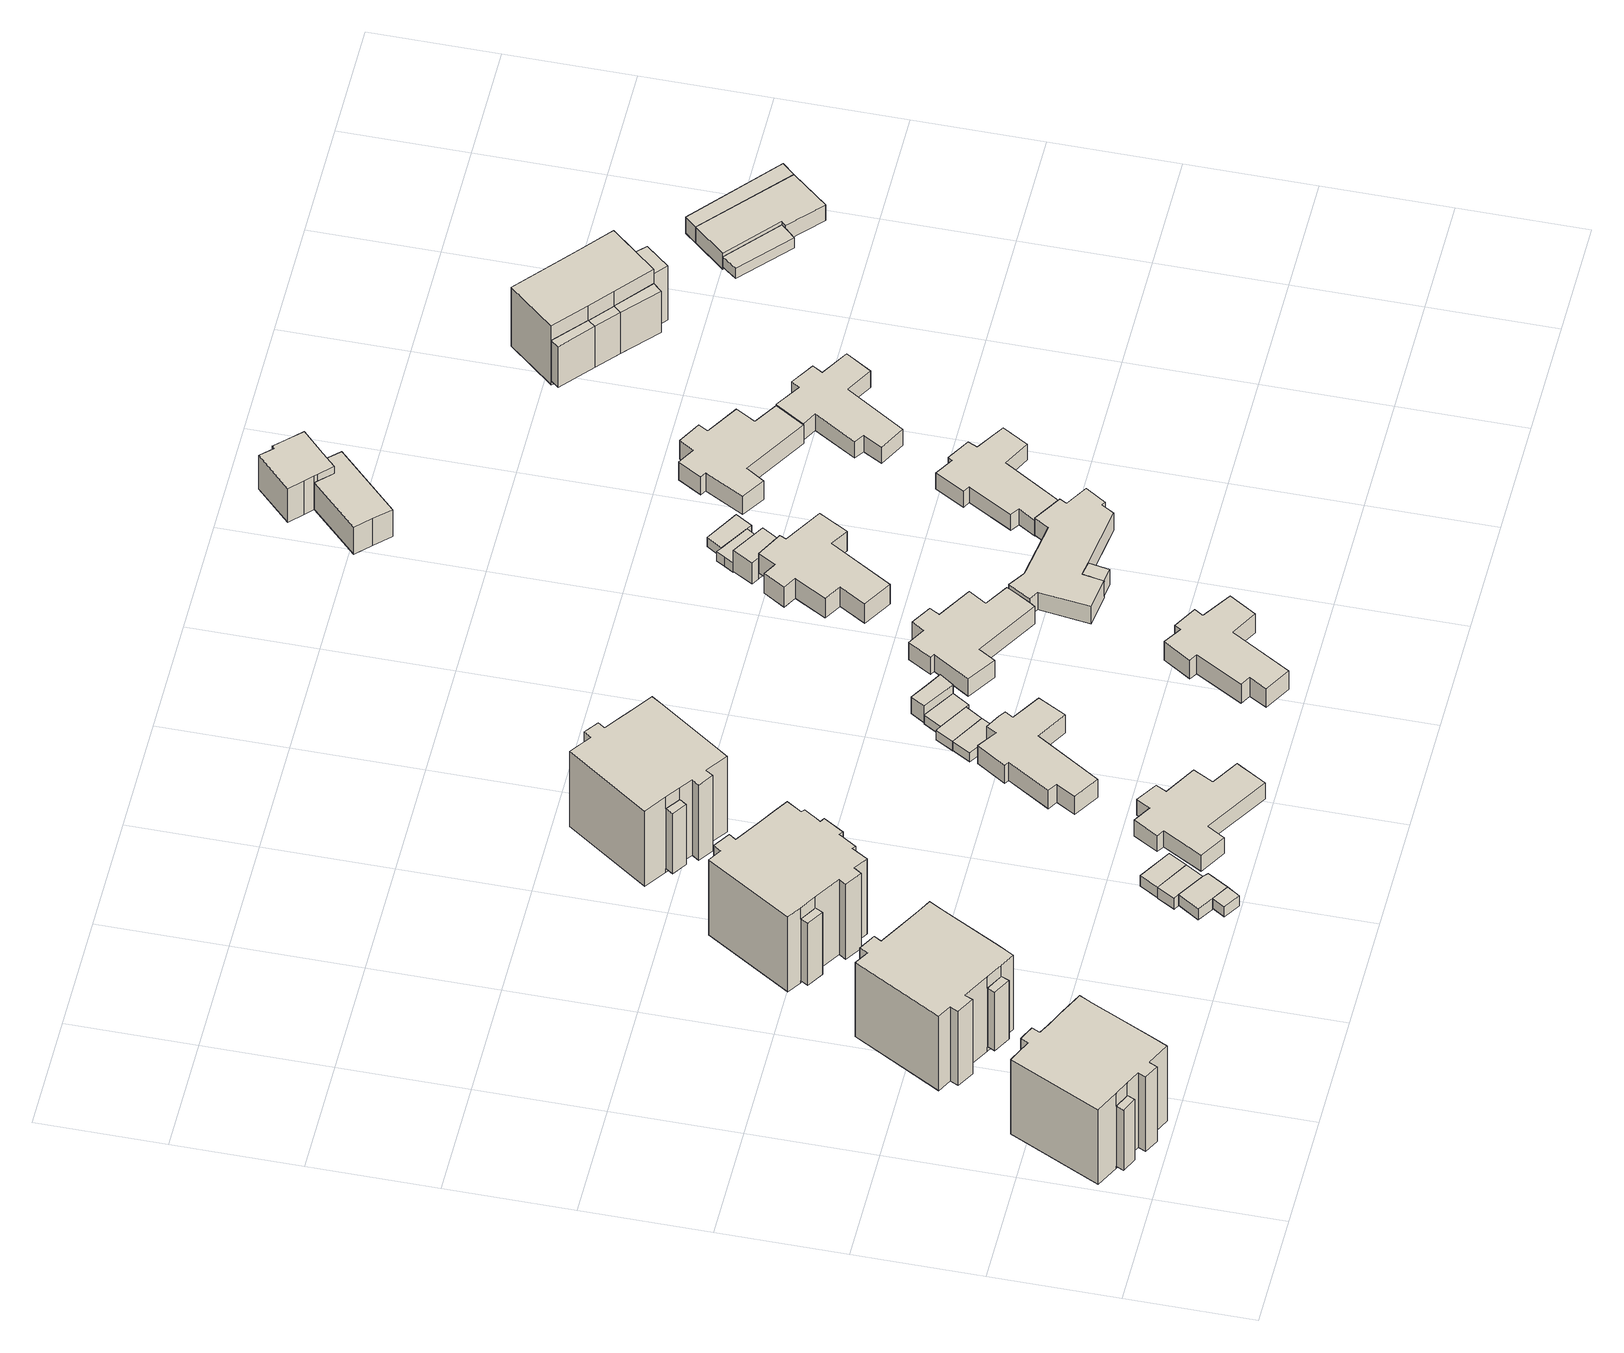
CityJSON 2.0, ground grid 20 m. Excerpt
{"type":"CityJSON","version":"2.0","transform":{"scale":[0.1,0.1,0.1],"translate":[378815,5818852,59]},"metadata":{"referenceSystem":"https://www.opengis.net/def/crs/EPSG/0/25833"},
"CityObjects":{
"building1":{"type":"Building","attributes":{"Gemeindeschluessel":"11000004","function":"31001_1010"},"address":[{"country":"Germany","locality":"Berlin","thoroughfareNumber":"3C","thoroughfareName":"Am Rupenhorn"}],"children":["building1-1","building1-2","building1-3","building1-4","building1-5"]},
"building1-1":{"type":"BuildingPart","attributes":{"BezugspunktDach":"2200","measuredHeight":18.55,"storeysAboveGround":4},"parents":["building1"],"geometry":[{"type":"MultiSurface","lod":"1","boundaries":[[[0,1,2,3,4,5,6,7,8,9,10,11,12,13,14,15,16,17]],[[18,19,20,21,22,23,24,25,26,27,28,29,30,31,32,33,34,35]],[[18,35,17,16]],[[19,18,16,15]],[[20,19,15,14]],[[21,20,14,13]],[[22,21,13,12]],[[23,22,12,11]],[[24,23,36,37,38,39,11,10]],[[25,24,10,9]],[[26,25,9,8]],[[27,26,40,41,42,43,44,8,7]],[[28,27,7,6]],[[29,28,6,5]],[[30,29,5,4]],[[31,30,4,3]],[[32,31,3,2]],[[33,32,2,1]],[[45,46,47,48,34,33,1,0]],[[35,34,0,17]],[[39,38,37,36]],[[44,43,42,41,40]],[[48,47,46,45]]]}]},
"building1-2":{"type":"BuildingPart","attributes":{"BezugspunktDach":"2200","measuredHeight":12.48,"storeysAboveGround":4},"parents":["building1"],"geometry":[{"type":"Solid","lod":"1","boundaries":[[[[38,49,50,39]],[[51,52,37,36]],[[51,36,39,50]],[[52,51,50,49]],[[37,52,49,38]],[[36,37,38,39]]]]}]},
"building1-3":{"type":"BuildingPart","attributes":{"BezugspunktDach":"2200","measuredHeight":11.5,"storeysAboveGround":4},"parents":["building1"],"geometry":[{"type":"MultiSurface","lod":"1","boundaries":[[[53,54,55,56,43,42]],[[40,57,58,59,60,41]],[[57,40,43,56]],[[58,57,56,55]],[[61,62,63,64,59,58,55,54]],[[60,59,54,53]],[[41,60,53,42]],[[40,41,42,43]],[[64,63,62,61]]]}]},
"building1-4":{"type":"BuildingPart","attributes":{"BezugspunktDach":"2200","measuredHeight":12.57,"storeysAboveGround":4},"parents":["building1"],"geometry":[{"type":"Solid","lod":"1","boundaries":[[[[65,46,45,66]],[[48,47,67,68]],[[48,68,66,45]],[[67,47,46,65]],[[68,67,65,66]],[[47,48,45,46]]]]}]},
"building1-5":{"type":"BuildingPart","attributes":{"BezugspunktDach":"2200","measuredHeight":3,"storeysAboveGround":4},"parents":["building1"],"geometry":[{"type":"Solid","lod":"1","boundaries":[[[[69,70,62,61]],[[63,71,72,64]],[[71,63,62,70]],[[72,71,70,69]],[[64,72,69,61]],[[63,64,61,62]]]]}]},
"building2":{"type":"Building","attributes":{"Gemeindeschluessel":"11000004","function":"31001_1010"},"address":[{"country":"Germany","locality":"Berlin","thoroughfareNumber":"3B","thoroughfareName":"Am Rupenhorn"}],"children":["building2-1","building2-2","building2-3","building2-4","building2-5"]},
"building2-1":{"type":"BuildingPart","attributes":{"BezugspunktDach":"2200","measuredHeight":18.48,"storeysAboveGround":4},"parents":["building2"],"geometry":[{"type":"MultiSurface","lod":"1","boundaries":[[[73,74,75,76,77,78,79,80,81,82,83,84,85,86,87,88,89,90]],[[91,92,93,94,95,96,97,98,99,100,101,102,103,104,105,106,107,108]],[[91,108,90,89]],[[92,91,89,88]],[[93,92,88,87]],[[94,93,87,86]],[[95,94,86,85]],[[96,95,85,84]],[[109,110,111,112,113,97,96,84,83]],[[98,97,83,82]],[[99,98,82,81]],[[114,115,116,81,80]],[[100,99,117,118]],[[101,100,80,79]],[[102,101,79,78]],[[119,120,78,77]],[[103,102,121,122]],[[104,103,77,76]],[[105,104,76,75]],[[106,105,75,74]],[[107,106,74,73]],[[108,107,73,90]],[[113,112,111,110,109]],[[118,117,116,115,114]],[[122,121,120,119]]]}]},
"building2-2":{"type":"BuildingPart","attributes":{"BezugspunktDach":"2200","measuredHeight":11.77,"storeysAboveGround":4},"parents":["building2"],"geometry":[{"type":"MultiSurface","lod":"1","boundaries":[[[123,124,125,126,115,114]],[[117,127,128,129,130,118]],[[127,117,115,126]],[[128,127,126,125]],[[129,128,131,132,133,134,135,125,124]],[[130,129,124,123]],[[118,130,123,114]],[[117,118,114,115]],[[135,134,133,132,131]]]}]},
"building2-3":{"type":"BuildingPart","attributes":{"BezugspunktDach":"2200","measuredHeight":12.35,"storeysAboveGround":4},"parents":["building2"],"geometry":[{"type":"Solid","lod":"1","boundaries":[[[[109,136,137,110]],[[138,139,112,111]],[[138,111,110,137]],[[139,138,137,136]],[[112,139,136,109]],[[111,112,109,110]]]]}]},
"building2-4":{"type":"BuildingPart","attributes":{"BezugspunktDach":"2200","measuredHeight":3,"storeysAboveGround":4},"parents":["building2"],"geometry":[{"type":"Solid","lod":"1","boundaries":[[[[140,141,134,133]],[[131,142,143,132]],[[142,131,134,141]],[[143,142,141,140]],[[132,143,140,133]],[[131,132,133,134]]]]}]},
"building2-5":{"type":"BuildingPart","attributes":{"BezugspunktDach":"2200","measuredHeight":12.21,"storeysAboveGround":4},"parents":["building2"],"geometry":[{"type":"MultiSurface","lod":"1","boundaries":[[[144,120,119,145]],[[122,121,146,147]],[[122,147,145,119]],[[146,121,120,144]],[[147,146,144,145]],[[148,121,122,149,119,120]]]}]},
"building3":{"type":"Building","attributes":{"Gemeindeschluessel":"11000004","BezugspunktDach":"2200","function":"31001_2523","measuredHeight":2.16,"storeysAboveGround":1},"address":[{"country":"Germany","locality":"Berlin","thoroughfareNumber":"18 (2)","thoroughfareName":"Am Rupenhorn"}],"geometry":[{"type":"Solid","lod":"1","boundaries":[[[[150,151,152,153]],[[154,155,156,157]],[[154,157,153,152]],[[155,154,152,151]],[[156,155,151,150]],[[157,156,150,153]]]]}]},
"building4":{"type":"Building","attributes":{"Gemeindeschluessel":"11000004","function":"31001_1010"},"address":[{"country":"Germany","locality":"Berlin","thoroughfareNumber":"3A","thoroughfareName":"Am Rupenhorn"}],"children":["building4-1","building4-2","building4-3"]},
"building4-1":{"type":"BuildingPart","attributes":{"BezugspunktDach":"2200","measuredHeight":18.67,"storeysAboveGround":4},"parents":["building4"],"geometry":[{"type":"MultiSurface","lod":"1","boundaries":[[[158,159,160,161,162,163,164,165,166,167,168,169,170,171,172,173,174,175,176,177,178,179,180,181]],[[182,183,184,185,186,187,188,189,190,191,192,193,194,195,196,197,198,199,200,201,202,203,204,205]],[[182,205,181,180]],[[183,182,180,179]],[[184,183,179,178]],[[185,184,178,177]],[[186,185,177,176]],[[187,186,176,175]],[[206,207,175,174]],[[188,187,207,208,209,210]],[[189,188,174,173]],[[190,189,173,172]],[[191,190,172,171]],[[192,191,171,170]],[[193,192,170,169]],[[194,193,169,168]],[[195,194,168,167]],[[196,195,167,166]],[[197,196,166,165]],[[198,197,165,164]],[[199,198,164,163]],[[200,199,163,162]],[[201,200,162,161]],[[202,201,161,160]],[[203,202,160,159]],[[211,212,159,158]],[[204,203,213,214]],[[205,204,158,181]],[[210,209,208,207,206]],[[214,213,212,211]]]}]},
"building4-2":{"type":"BuildingPart","attributes":{"BezugspunktDach":"2200","measuredHeight":12.98,"storeysAboveGround":4},"parents":["building4"],"geometry":[{"type":"Solid","lod":"1","boundaries":[[[[215,212,211,216]],[[214,213,217,218]],[[214,218,216,211]],[[217,213,212,215]],[[218,217,215,216]],[[213,214,211,212]]]]}]},
"building4-3":{"type":"BuildingPart","attributes":{"BezugspunktDach":"2200","measuredHeight":12.06,"storeysAboveGround":4},"parents":["building4"],"geometry":[{"type":"Solid","lod":"1","boundaries":[[[[206,219,220,207]],[[221,222,209,208]],[[221,208,207,220]],[[222,221,220,219]],[[209,222,219,206]],[[208,209,206,207]]]]}]},
"building5":{"type":"Building","attributes":{"Gemeindeschluessel":"11000004","BezugspunktDach":"2200","function":"31001_2460","measuredHeight":2.35,"storeysAboveGround":1},"address":[{"country":"Germany","locality":"Berlin","thoroughfareNumber":"18 (1)","thoroughfareName":"Am Rupenhorn"}],"geometry":[{"type":"Solid","lod":"1","boundaries":[[[[152,151,223,224,225,226]],[[227,228,229,230,231,232]],[[227,232,226,225]],[[228,227,225,224]],[[229,228,224,223]],[[230,229,223,151]],[[231,230,151,152]],[[232,231,152,226]]]]}]},
"building6":{"type":"Building","attributes":{"Gemeindeschluessel":"11000004","BezugspunktDach":"2200","function":"31001_2460","measuredHeight":2.34,"storeysAboveGround":1},"address":[{"country":"Germany","locality":"Berlin","thoroughfareNumber":"18A (1)","thoroughfareName":"Am Rupenhorn"}],"geometry":[{"type":"Solid","lod":"1","boundaries":[[[[225,224,233,234,235]],[[236,237,228,227,238]],[[236,238,235,234]],[[237,236,234,233]],[[228,237,233,224]],[[227,228,224,225]],[[238,227,225,235]]]]}]},
"building7":{"type":"Building","attributes":{"Gemeindeschluessel":"11000004","BezugspunktDach":"2200","function":"31001_2460","measuredHeight":2.23,"storeysAboveGround":1},"address":[{"country":"Germany","locality":"Berlin","thoroughfareNumber":"18B (1)","thoroughfareName":"Am Rupenhorn"}],"geometry":[{"type":"Solid","lod":"1","boundaries":[[[[233,239,240,234]],[[241,242,243,244]],[[241,244,234,240]],[[242,241,240,239]],[[243,242,239,233]],[[244,243,233,234]]]]}]},
"building8":{"type":"Building","attributes":{"Gemeindeschluessel":"11000004","BezugspunktDach":"2200","function":"31001_1010","measuredHeight":3.31,"storeysAboveGround":1},"address":[{"country":"Germany","locality":"Berlin","thoroughfareNumber":"18","thoroughfareName":"Am Rupenhorn"}],"geometry":[{"type":"Solid","lod":"1","boundaries":[[[[245,246,247,248,249,250,251,252,253,254,255,256,257,258,259,260]],[[261,262,263,264,265,266,267,268,269,270,271,272,273,274,275,276]],[[261,276,260,259]],[[262,261,259,258]],[[263,262,258,257]],[[264,263,257,256]],[[265,264,256,255]],[[266,265,255,254]],[[267,266,254,253]],[[268,267,253,252]],[[269,268,252,251]],[[270,269,251,250]],[[271,270,250,249]],[[272,271,249,248]],[[273,272,248,247]],[[274,273,247,246]],[[275,274,246,245]],[[276,275,245,260]]]]}]},
"building9":{"type":"Building","attributes":{"Gemeindeschluessel":"11000004","function":"31001_1010"},"address":[{"country":"Germany","locality":"Berlin","thoroughfareNumber":"3","thoroughfareName":"Am Rupenhorn"}],"children":["building9-1","building9-2","building9-3","building9-4","building9-5"]},
"building9-1":{"type":"BuildingPart","attributes":{"BezugspunktDach":"2200","measuredHeight":18.74,"storeysAboveGround":4},"parents":["building9"],"geometry":[{"type":"MultiSurface","lod":"1","boundaries":[[[277,278,279,280,281,282,283,284,285,286,287,288,289,290,291,292,293,294]],[[295,296,297,298,299,300,301,302,303,304,305,306,307,308,309,310,311,312]],[[295,312,294,293]],[[296,295,293,292]],[[297,296,292,291]],[[298,297,291,290]],[[299,298,290,289]],[[300,299,289,288]],[[313,314,315,316,301,300,288,287]],[[302,301,287,286]],[[317,318,303,302,286,285]],[[304,303,319,318,320,321,317,285,284]],[[305,304,284,283]],[[306,305,283,282]],[[307,306,282,281]],[[308,307,281,280]],[[309,308,280,279]],[[310,309,279,278]],[[322,323,278,277]],[[311,310,324,325]],[[312,311,277,294]],[[316,315,314,313]],[[319,326,317]],[[325,324,323,322]]]}]},
"building9-2":{"type":"BuildingPart","attributes":{"BezugspunktDach":"2200","measuredHeight":11.9,"storeysAboveGround":4},"parents":["building9"],"geometry":[{"type":"MultiSurface","lod":"1","boundaries":[[[327,328,329,330,317,321]],[[318,331,332,333,334,320]],[[331,318,317,330]],[[332,331,330,329]],[[333,332,335,336]],[[334,333,328,327]],[[320,334,327,321]],[[318,320,321,317]],[[336,335,329,328]]]}]},
"building9-3":{"type":"BuildingPart","attributes":{"BezugspunktDach":"2200","measuredHeight":11.45,"storeysAboveGround":4},"parents":["building9"],"geometry":[{"type":"Solid","lod":"1","boundaries":[[[[337,338,329,328]],[[335,339,340,336]],[[339,335,329,338]],[[340,339,338,337]],[[336,340,337,328]],[[336,328,329,335]]]]}]},
"building9-4":{"type":"BuildingPart","attributes":{"BezugspunktDach":"2200","measuredHeight":13.25,"storeysAboveGround":4},"parents":["building9"],"geometry":[{"type":"MultiSurface","lod":"1","boundaries":[[[313,341,342,314]],[[343,344,316,315]],[[343,315,314,342]],[[344,343,342,341]],[[316,344,341,313]],[[315,316,313,314,345]]]}]},
"building9-5":{"type":"BuildingPart","attributes":{"BezugspunktDach":"2200","measuredHeight":12.49,"storeysAboveGround":4},"parents":["building9"],"geometry":[{"type":"Solid","lod":"1","boundaries":[[[[346,323,322,347]],[[325,324,348,349]],[[325,349,347,322]],[[348,324,323,346]],[[349,348,346,347]],[[324,325,322,323]]]]}]},
"building10":{"type":"Building","attributes":{"Gemeindeschluessel":"11000004","BezugspunktDach":"2200","function":"31001_1010","measuredHeight":3.83,"storeysAboveGround":1},"address":[{"country":"Germany","locality":"Berlin","thoroughfareNumber":"18C","thoroughfareName":"Am Rupenhorn"}],"geometry":[{"type":"Solid","lod":"1","boundaries":[[[[350,351,352,353,354,355,356,357,358,359,360,361,362,363,364]],[[365,366,367,368,369,370,371,372,373,374,375,376,377,378,379]],[[365,379,364,363]],[[366,365,363,362]],[[367,366,362,361]],[[368,367,361,360]],[[369,368,360,359]],[[370,369,359,358]],[[371,370,358,357]],[[372,371,357,356]],[[373,372,356,355]],[[374,373,355,354]],[[375,374,354,353]],[[376,375,353,352]],[[377,376,352,351]],[[378,377,351,350]],[[379,378,350,364]]]]}]},
"building11":{"type":"Building","attributes":{"Gemeindeschluessel":"11000004","BezugspunktDach":"2200","function":"31001_2460","measuredHeight":1.96,"storeysAboveGround":1},"address":[{"country":"Germany","locality":"Berlin","thoroughfareNumber":"18C (1)","thoroughfareName":"Am Rupenhorn"}],"geometry":[{"type":"Solid","lod":"1","boundaries":[[[[380,381,382,383,384]],[[385,386,387,388,389]],[[385,389,384,383]],[[386,385,383,382]],[[387,386,382,381]],[[388,387,381,380]],[[389,388,380,384]]]]}]},
"building12":{"type":"Building","attributes":{"Gemeindeschluessel":"11000004","BezugspunktDach":"2200","function":"31001_2460","measuredHeight":2.05,"storeysAboveGround":1},"address":[{"country":"Germany","locality":"Berlin","thoroughfareNumber":"19A (1)","thoroughfareName":"Am Rupenhorn"}],"geometry":[{"type":"Solid","lod":"1","boundaries":[[[[382,390,391,392,383]],[[393,394,395,396,397]],[[393,397,383,392]],[[394,393,392,391]],[[395,394,391,390]],[[396,395,390,382]],[[397,396,382,383]]]]}]},
"building13":{"type":"Building","attributes":{"Gemeindeschluessel":"11000004","BezugspunktDach":"2200","function":"31001_2460","measuredHeight":1.9,"storeysAboveGround":1},"address":[{"country":"Germany","locality":"Berlin","thoroughfareNumber":"19B (1)","thoroughfareName":"Am Rupenhorn"}],"geometry":[{"type":"Solid","lod":"1","boundaries":[[[[390,398,399,400,391]],[[401,402,403,404,405]],[[401,405,391,400]],[[402,401,400,399]],[[403,402,399,398]],[[404,403,398,390]],[[405,404,390,391]]]]}]},
"building14":{"type":"Building","attributes":{"Gemeindeschluessel":"11000004","BezugspunktDach":"2200","function":"31001_2460","measuredHeight":5.16,"storeysAboveGround":1},"address":[{"country":"Germany","locality":"Berlin","thoroughfareNumber":"19 (1)","thoroughfareName":"Am Rupenhorn"}],"geometry":[{"type":"Solid","lod":"1","boundaries":[[[[406,407,408,409,410]],[[411,412,413,414,415]],[[411,415,410,409]],[[412,411,409,408]],[[413,412,408,407]],[[414,413,407,406]],[[415,414,406,410]]]]}]},
"building15":{"type":"Building","attributes":{"Gemeindeschluessel":"11000004","BezugspunktDach":"2200","function":"31001_1010","measuredHeight":3.93,"storeysAboveGround":1},"address":[{"country":"Germany","locality":"Berlin","thoroughfareNumber":"18B","thoroughfareName":"Am Rupenhorn"}],"geometry":[{"type":"Solid","lod":"1","boundaries":[[[[416,417,418,419,420,421,422,423,424,425,426,427,428,429]],[[430,431,432,433,434,435,436,437,438,439,440,441,442,443]],[[430,443,429,428]],[[431,430,428,427]],[[432,431,427,426]],[[433,432,426,425]],[[434,433,425,424]],[[435,434,424,423]],[[436,435,423,422]],[[437,436,422,421]],[[438,437,421,420]],[[439,438,420,419]],[[440,439,419,418]],[[441,440,418,417]],[[442,441,417,416]],[[443,442,416,429]]]]}]},
"building16":{"type":"Building","attributes":{"Gemeindeschluessel":"11000004","BezugspunktDach":"2200","function":"31001_1010","measuredHeight":3.56,"storeysAboveGround":1},"address":[{"country":"Germany","locality":"Berlin","thoroughfareNumber":"19","thoroughfareName":"Am Rupenhorn"}],"geometry":[{"type":"Solid","lod":"1","boundaries":[[[[444,445,446,447,448,449,450,451,452,453,454,455,456,457,458,459]],[[460,461,462,463,464,465,466,467,468,469,470,471,472,473,474,475]],[[460,475,459,458]],[[461,460,458,457]],[[462,461,457,456]],[[463,462,456,455]],[[464,463,455,454]],[[465,464,454,453]],[[466,465,453,452]],[[467,466,452,451]],[[468,467,451,450]],[[469,468,450,449]],[[470,469,449,448]],[[471,470,448,447]],[[472,471,447,446]],[[473,472,446,445]],[[474,473,445,444]],[[475,474,444,459]]]]}]},
"building17":{"type":"Building","attributes":{"Gemeindeschluessel":"11000004","BezugspunktDach":"2200","function":"51009_1610","measuredHeight":3.16,"storeysAboveGround":0},"address":[{"country":"Germany","locality":"Berlin"}],"geometry":[{"type":"Solid","lod":"1","boundaries":[[[[476,477,478,479]],[[480,481,482,483]],[[480,483,479,478]],[[481,480,478,477]],[[482,481,477,476]],[[483,482,476,479]]]]}]},
"building18":{"type":"Building","attributes":{"Gemeindeschluessel":"11000004","BezugspunktDach":"2200","function":"31001_1010","measuredHeight":3.6,"storeysAboveGround":1},"address":[{"country":"Germany","locality":"Berlin","thoroughfareNumber":"19A","thoroughfareName":"Am Rupenhorn"}],"geometry":[{"type":"Solid","lod":"1","boundaries":[[[[484,485,479,478,477,486,487,488,489,490,491,492,493,494,495,496]],[[497,498,499,500,501,502,503,504,505,506,507,508,509,510,511,512]],[[497,512,496,495]],[[498,497,495,494]],[[499,498,494,493]],[[500,499,493,492]],[[501,500,492,491]],[[502,501,491,490]],[[503,502,490,489]],[[504,503,489,488]],[[505,504,488,487]],[[506,505,487,486]],[[507,506,486,477]],[[508,507,477,478]],[[509,508,478,479]],[[510,509,479,485]],[[511,510,485,484]],[[512,511,484,496]]]]}]},
"building19":{"type":"Building","attributes":{"Gemeindeschluessel":"11000004","BezugspunktDach":"2200","function":"31001_1010","measuredHeight":4.04,"storeysAboveGround":1},"address":[{"country":"Germany","locality":"Berlin","thoroughfareNumber":"19C","thoroughfareName":"Am Rupenhorn"}],"geometry":[{"type":"Solid","lod":"1","boundaries":[[[[513,514,515,516,517,518,519,520,521,522,523,524,525,526]],[[527,528,529,530,531,532,533,534,535,536,537,538,539,540]],[[527,540,526,525]],[[528,527,525,524]],[[529,528,524,523]],[[530,529,523,522]],[[531,530,522,521]],[[532,531,521,520]],[[533,532,520,519]],[[534,533,519,518]],[[535,534,518,517]],[[536,535,517,516]],[[537,536,516,515]],[[538,537,515,514]],[[539,538,514,513]],[[540,539,513,526]]]]}]},
"building20":{"type":"Building","attributes":{"Gemeindeschluessel":"11000004","BezugspunktDach":"2200","function":"31001_2460","measuredHeight":4.46,"storeysAboveGround":1},"address":[{"country":"Germany","locality":"Berlin","thoroughfareNumber":"19C (1)","thoroughfareName":"Am Rupenhorn"}],"geometry":[{"type":"Solid","lod":"1","boundaries":[[[[541,542,543,544,545]],[[546,547,548,549,550]],[[546,550,545,544]],[[547,546,544,543]],[[548,547,543,542]],[[549,548,542,541]],[[550,549,541,545]]]]}]},
"building21":{"type":"Building","attributes":{"Gemeindeschluessel":"11000004","BezugspunktDach":"2200","function":"31001_2460","measuredHeight":2.35,"storeysAboveGround":1},"address":[{"country":"Germany","locality":"Berlin","thoroughfareNumber":"20A (1)","thoroughfareName":"Am Rupenhorn"}],"geometry":[{"type":"Solid","lod":"1","boundaries":[[[[551,552,553,554,555,556,557]],[[558,559,560,561,562,563,564]],[[558,564,557,556]],[[559,558,556,555]],[[560,559,555,554]],[[561,560,554,553]],[[562,561,553,552]],[[563,562,552,551]],[[564,563,551,557]]]]}]},
"building22":{"type":"Building","attributes":{"Gemeindeschluessel":"11000004","BezugspunktDach":"2200","function":"31001_2460","measuredHeight":3.08,"storeysAboveGround":1},"address":[{"country":"Germany","locality":"Berlin","thoroughfareNumber":"20 (1)","thoroughfareName":"Am Rupenhorn"}],"geometry":[{"type":"Solid","lod":"1","boundaries":[[[[565,566,567,568,569]],[[570,571,572,573,574]],[[570,574,569,568]],[[571,570,568,567]],[[572,571,567,566]],[[573,572,566,565]],[[574,573,565,569]]]]}]},
"building23":{"type":"Building","attributes":{"Gemeindeschluessel":"11000004","BezugspunktDach":"2200","function":"31001_1010","measuredHeight":3.34,"storeysAboveGround":1},"address":[{"country":"Germany","locality":"Berlin","thoroughfareNumber":"19B","thoroughfareName":"Am Rupenhorn"}],"geometry":[{"type":"Solid","lod":"1","boundaries":[[[[575,576,577,578,579,580,581,582,583,584,585,586,587,588]],[[589,590,591,592,593,594,595,596,597,598,599,600,601,602]],[[589,602,588,587]],[[590,589,587,586]],[[591,590,586,585]],[[592,591,585,584]],[[593,592,584,583]],[[594,593,583,582]],[[595,594,582,581]],[[596,595,581,580]],[[597,596,580,579]],[[598,597,579,578]],[[599,598,578,577]],[[600,599,577,576]],[[601,600,576,575]],[[602,601,575,588]]]]}]},
"building24":{"type":"Building","attributes":{"Gemeindeschluessel":"11000004","function":"31001_1010"},"address":[{"country":"Germany","locality":"Berlin","thoroughfareNumber":"1B","thoroughfareName":"Am Rupenhorn"}],"children":["building24-1","building24-2"]},
"building24-1":{"type":"BuildingPart","attributes":{"BezugspunktDach":"2200","measuredHeight":6.39,"storeysAboveGround":2},"parents":["building24"],"geometry":[{"type":"MultiSurface","lod":"1","boundaries":[[[603,604,605,606,607,608,609,610]],[[611,612,613,614,615,616,617,618]],[[611,618,610,609]],[[613,612,608,607]],[[615,614,606,605]],[[616,615,605,604]],[[617,616,604,603]],[[618,617,603,610]],[[612,619,620,608]],[[611,609,620,619]],[[614,613,607,606]]]}]},
"building24-2":{"type":"BuildingPart","attributes":{"BezugspunktDach":"2200","measuredHeight":7.41,"storeysAboveGround":2},"parents":["building24"],"geometry":[{"type":"MultiSurface","lod":"1","boundaries":[[[621,622,623,624,625,626,627,628,629,630,631,632]],[[633,634,635,636,637,638,614,613,619,611,639,640]],[[633,640,632,631]],[[634,633,631,630]],[[635,634,630,629]],[[636,635,629,628]],[[637,636,628,627]],[[638,637,627,626]],[[614,638,626,625]],[[613,607,606,625,624]],[[620,608,607,624,623]],[[609,620,619,623,622]],[[639,611,622,621]],[[640,639,621,632]],[[606,607,613,614]],[[619,612,608,620]],[[612,613,607,608]],[[611,619,620,609]]]}]},
"building25":{"type":"Building","attributes":{"Gemeindeschluessel":"11000004","BezugspunktDach":"2200","function":"31001_1010","measuredHeight":3.81,"storeysAboveGround":1},"address":[{"country":"Germany","locality":"Berlin","thoroughfareNumber":"20","thoroughfareName":"Am Rupenhorn"}],"geometry":[{"type":"Solid","lod":"1","boundaries":[[[[641,642,643,644,645,646,647,648,649,650,651,652,653,654]],[[655,656,657,658,659,660,661,662,663,664,665,666,667,668]],[[655,668,654,653]],[[656,655,653,652]],[[657,656,652,651]],[[658,657,651,650]],[[659,658,650,649]],[[660,659,649,648]],[[661,660,648,647]],[[662,661,647,646]],[[663,662,646,645]],[[664,663,645,644]],[[665,664,644,643]],[[666,665,643,642]],[[667,666,642,641]],[[668,667,641,654]]]]}]},
"building26":{"type":"Building","attributes":{"Gemeindeschluessel":"11000004","BezugspunktDach":"2200","function":"31001_1010","measuredHeight":3.42,"storeysAboveGround":1},"address":[{"country":"Germany","locality":"Berlin","thoroughfareNumber":"20A","thoroughfareName":"Am Rupenhorn"}],"geometry":[{"type":"Solid","lod":"1","boundaries":[[[[669,670,671,672,673,674,675,676,677,678,679,680,681,682]],[[683,684,685,686,687,688,689,690,691,692,693,694,695,696]],[[683,696,682,681]],[[684,683,681,680]],[[685,684,680,679]],[[686,685,679,678]],[[687,686,678,677]],[[688,687,677,676]],[[689,688,676,675]],[[690,689,675,674]],[[691,690,674,673]],[[692,691,673,672]],[[693,692,672,671]],[[694,693,671,670]],[[695,694,670,669]],[[696,695,669,682]]]]}]},
"building27":{"type":"Building","attributes":{"Gemeindeschluessel":"11000004","BezugspunktDach":"2200","function":"51009_1610","measuredHeight":8.49,"storeysAboveGround":0},"address":[{"country":"Germany","locality":"Berlin"}],"geometry":[{"type":"Solid","lod":"1","boundaries":[[[[697,698,699,700]],[[701,702,703,704]],[[701,704,700,699]],[[702,701,699,698]],[[703,702,698,697]],[[704,703,697,700]]]]}]},
"building28":{"type":"Building","attributes":{"Gemeindeschluessel":"11000004","BezugspunktDach":"2200","function":"51009_1610","measuredHeight":8.44,"storeysAboveGround":0},"address":[{"country":"Germany","locality":"Berlin"}],"geometry":[{"type":"Solid","lod":"1","boundaries":[[[[705,706,707,708]],[[709,710,711,712]],[[709,712,708,707]],[[710,709,707,706]],[[711,710,706,705]],[[712,711,705,708]]]]}]},
"building29":{"type":"Building","attributes":{"Gemeindeschluessel":"11000004","function":"31001_1010"},"address":[{"country":"Germany","locality":"Berlin","thoroughfareNumber":"21","thoroughfareName":"Am Rupenhorn"}],"children":["building29-1","building29-2","building29-3","building29-4"]},
"building29-1":{"type":"BuildingPart","attributes":{"BezugspunktDach":"2200","measuredHeight":13.4,"storeysAboveGround":3},"parents":["building29"],"geometry":[{"type":"MultiSurface","lod":"1","boundaries":[[[713,714,715,716,717,718,719,720]],[[721,722,723,724,725,726,727,728]],[[721,728,720,719]],[[722,721,719,718]],[[729,730,731,732,733,723,722,718,717]],[[724,723,717,716]],[[734,735,736,724,716,715]],[[726,725,715,714]],[[698,707,709,702,737,727,726,714,713]],[[728,727,713,720]],[[733,732,731,730,729]],[[725,738,736,735,734]],[[737,702,709,707,698]]]}]},
"building29-2":{"type":"BuildingPart","attributes":{"BezugspunktDach":"2200","measuredHeight":11.23,"storeysAboveGround":3},"parents":["building29"],"geometry":[{"type":"Solid","lod":"1","boundaries":[[[[739,740,735,734]],[[736,741,742,725]],[[741,736,735,740]],[[742,741,740,739]],[[725,742,739,734]],[[736,725,734,735]]]]}]},
"building29-3":{"type":"BuildingPart","attributes":{"BezugspunktDach":"2200","measuredHeight":8.43,"storeysAboveGround":3},"parents":["building29"],"geometry":[{"type":"Solid","lod":"1","boundaries":[[[[708,707,698,697]],[[702,709,712,703]],[[702,703,697,698]],[[712,709,707,708]],[[703,712,708,697]],[[702,698,707,709]]]]}]},
"building29-4":{"type":"BuildingPart","attributes":{"BezugspunktDach":"2200","measuredHeight":8.63,"storeysAboveGround":3},"parents":["building29"],"geometry":[{"type":"MultiSurface","lod":"1","boundaries":[[[730,743,744,731]],[[745,746,733,732]],[[745,732,731,744]],[[746,745,744,743]],[[733,746,743,730]],[[732,733,747,730,731]]]}]},
"building30":{"type":"Building","attributes":{"Gemeindeschluessel":"11000004","BezugspunktDach":"2200","function":"51009_1610","measuredHeight":2.15,"storeysAboveGround":0},"address":[{"country":"Germany","locality":"Berlin"}],"geometry":[{"type":"Solid","lod":"1","boundaries":[[[[748,749,750,751,752]],[[753,754,755,756,757]],[[753,757,752,751]],[[754,753,751,750]],[[755,754,750,749]],[[756,755,749,748]],[[757,756,748,752]]]]}]},
"building31":{"type":"Building","attributes":{"Gemeindeschluessel":"11000004","BezugspunktDach":"2200","function":"31001_2460","measuredHeight":3.23,"storeysAboveGround":1},"address":[{"country":"Germany","locality":"Berlin","thoroughfareNumber":"21 (1)","thoroughfareName":"Am Rupenhorn"}],"geometry":[{"type":"Solid","lod":"1","boundaries":[[[[758,759,760,761,762,763]],[[764,765,766,767,768,769]],[[764,769,763,762]],[[765,764,762,761]],[[766,765,761,760]],[[767,766,760,759]],[[768,767,759,758]],[[769,768,758,763]]]]}]},
"building32":{"type":"Building","attributes":{"Gemeindeschluessel":"11000004","BezugspunktDach":"2200","function":"51009_1610","measuredHeight":3.38,"storeysAboveGround":0},"address":[{"country":"Germany","locality":"Berlin"}],"geometry":[{"type":"Solid","lod":"1","boundaries":[[[[761,770,771,762]],[[772,773,774,775]],[[772,775,762,771]],[[773,772,771,770]],[[774,773,770,761]],[[775,774,761,762]]]]}]}
},
"vertices":[
[43,63,165],[67,52,165],[90,41,165],[84,29,165],[107,17,165],[113,30,165],[150,12,165],[160,32,165],[210,136,165],[220,156,165],[183,174,165],[158,185,165],[137,196,165],[143,209,165],[119,220,165],[113,208,165],[76,225,165],[6,81,165],[76,225,9],[113,208,9],[119,220,9],[143,209,9],[137,196,9],[158,185,9],[183,174,9],[220,156,9],[210,136,9],[160,32,9],[150,12,9],[113,30,9],[107,17,9],[84,29,9],[90,41,9],[67,52,9],[43,63,9],[6,81,9],[158,185,16],[183,174,16],[183,174,141],[158,185,141],[210,136,25],[160,32,25],[160,32,140],[210,136,140],[210,136,106],[43,63,139],[67,52,139],[67,52,13],[43,63,13],
[189,186,141],[165,198,141],[165,198,16],[189,186,16],
[164,30,140],[181,65,140],[198,98,140],[214,134,140],[214,134,25],[198,98,25],[181,65,25],[164,30,25],[181,65,56],[198,98,56],[198,98,26],[181,65,26],
[61,40,139],[37,51,139],[61,40,13],[37,51,13],
[188,62,56],[204,95,56],[204,95,26],[188,62,26],
[158,332,165],[152,319,165],[179,304,165],[185,317,165],[227,293,165],[254,279,165],[277,266,165],[291,291,165],[340,381,165],[354,406,165],[332,418,165],[305,433,165],[263,457,165],[270,469,165],[243,484,165],[236,471,165],[214,484,165],[136,344,165],[214,484,10],[236,471,10],[243,484,10],[270,469,10],[263,457,10],[305,433,10],[332,418,10],[354,406,10],[340,381,10],[291,291,10],[277,266,10],[254,279,10],[227,293,10],[185,317,10],[179,304,10],[152,319,10],[158,332,10],[136,344,10],[332,418,142],[305,433,142],[305,433,18],[332,418,18],[332,418,115],[291,291,142],[340,381,142],[340,381,63],[340,381,24],[291,291,24],[227,293,142],[254,279,142],[254,279,20],[227,293,20],
[296,288,142],[312,317,142],[330,350,142],[346,378,142],[346,378,24],[330,350,24],[312,317,24],[296,288,24],[330,350,25],[312,317,25],[312,317,55],[330,350,55],[330,350,35],
[338,431,142],[311,446,142],[311,446,18],[338,431,18],
[319,313,55],[337,346,55],[337,346,25],[319,313,25],
[248,266,142],[221,281,142],[248,266,20],[221,281,20],[254,279,107],[227,293,81],
[572,0,45],[585,20,45],[559,36,45],[546,16,45],[559,36,24],[585,20,24],[572,0,24],[546,16,24],
[302,584,165],[328,568,165],[369,542,165],[361,531,165],[387,514,165],[395,526,165],[417,512,165],[432,537,165],[437,533,165],[455,561,165],[461,557,165],[481,589,165],[474,593,165],[492,620,165],[487,624,165],[502,648,165],[480,662,165],[454,678,165],[413,704,165],[421,715,165],[395,732,165],[387,720,165],[366,733,165],[281,598,165],[366,733,8],[387,720,8],[395,732,8],[421,715,8],[413,704,8],[454,678,8],[480,662,8],[502,648,8],[487,624,8],[492,620,8],[474,593,8],[481,589,8],[461,557,8],[455,561,8],[437,533,8],[432,537,8],[417,512,8],[395,526,8],[387,514,8],[361,531,8],[369,542,8],[328,568,8],[302,584,8],[281,598,8],[480,662,142],[454,678,142],[454,678,22],[480,662,22],[480,662,75],[302,584,142],[328,568,142],[328,568,13],[302,584,13],
[321,556,142],[295,572,142],[321,556,13],[295,572,13],
[488,673,142],[462,690,142],[462,690,22],[488,673,22],
[605,53,45],[598,59,45],[556,85,45],[534,52,45],[556,85,22],[598,59,22],[605,53,22],[585,20,22],[559,36,22],[534,52,22],
[615,87,45],[563,118,45],[547,90,45],[563,118,22],[615,87,22],[547,90,22],
[632,116,45],[580,147,45],[580,147,23],[632,116,23],[615,87,23],[563,118,23],
[663,42,62],[680,70,62],[781,8,62],[786,16,62],[806,50,62],[810,56,62],[767,82,62],[784,114,62],[734,143,62],[743,160,62],[710,181,62],[697,159,62],[669,176,62],[646,137,62],[657,130,62],[622,67,62],[657,130,29],[646,137,29],[669,176,29],[697,159,29],[710,181,29],[743,160,29],[734,143,29],[784,114,29],[767,82,29],[810,56,29],[806,50,29],[786,16,29],[781,8,29],[680,70,29],[663,42,29],[622,67,29],
[473,820,165],[495,804,165],[514,790,165],[506,779,165],[529,763,165],[537,775,165],[570,751,165],[583,769,165],[650,864,165],[662,882,165],[629,905,165],[607,921,165],[587,935,165],[595,946,165],[573,962,165],[565,950,165],[531,974,165],[439,843,165],[531,974,8],[565,950,8],[573,962,8],[595,946,8],[587,935,8],[607,921,8],[629,905,8],[662,882,8],[650,864,8],[583,769,8],[570,751,8],[537,775,8],[529,763,8],[506,779,8],[514,790,8],[495,804,8],[473,820,8],[439,843,8],[629,905,144],[607,921,144],[607,921,12],[629,905,12],[650,864,141],[650,864,22],[650,864,112],[583,769,22],[583,769,141],[473,820,141],[495,804,141],[495,804,16],[473,820,16],[650,864,34],
[588,767,141],[610,798,141],[631,829,141],[653,861,141],[653,861,22],[631,829,22],[610,798,22],[588,767,22],[631,829,27],[610,798,27],
[616,794,141],[637,825,141],[637,825,27],[616,794,27],
[637,916,144],[615,932,144],[615,932,12],[637,916,12],[607,921,55],
[487,793,141],[465,808,141],[487,793,16],[465,808,16],
[726,242,73],[791,344,73],[840,315,73],[864,359,73],[819,387,73],[827,400,73],[817,407,73],[793,420,73],[784,404,73],[754,424,73],[724,378,73],[731,374,73],[689,306,73],[704,297,73],[686,267,73],[704,297,35],[689,306,35],[731,374,35],[724,378,35],[754,424,35],[784,404,35],[793,420,35],[817,407,35],[827,400,35],[819,387,35],[864,359,35],[840,315,35],[791,344,35],[726,242,35],[686,267,35],
[793,420,44],[817,407,44],[834,436,44],[781,467,44],[764,438,44],[781,467,25],[834,436,25],[817,407,25],[793,420,25],[764,438,25],
[851,463,44],[806,490,44],[797,495,44],[797,495,24],[806,490,24],[851,463,24],[834,436,24],[781,467,24],
[856,460,44],[873,487,44],[823,518,44],[823,518,25],[873,487,25],[856,460,25],[851,463,25],[806,490,25],
[873,487,62],[889,509,62],[863,524,62],[837,540,62],[823,518,62],[837,540,27],[863,524,27],[889,509,27],[873,487,27],[823,518,27],
[965,72,77],[949,44,77],[990,20,77],[1047,115,77],[1089,91,77],[1116,134,77],[1070,164,77],[1079,178,77],[1042,199,77],[1036,189,77],[1008,207,77],[980,163,77],[992,156,77],[949,81,77],[992,156,38],[980,163,38],[1008,207,38],[1036,189,38],[1042,199,38],[1079,178,38],[1070,164,38],[1116,134,38],[1089,91,38],[1047,115,38],[990,20,38],[949,44,38],[965,72,38],[949,81,38],
[919,436,77],[935,462,77],[1035,403,77],[1041,412,77],[1062,447,77],[1063,450,77],[1026,473,77],[1044,501,77],[990,533,77],[999,549,77],[967,568,77],[955,548,77],[927,564,77],[905,527,77],[912,523,77],[875,465,77],[912,523,41],[905,527,41],[927,564,41],[955,548,41],[967,568,41],[999,549,41],[990,533,41],[1044,501,41],[1026,473,41],[1063,450,41],[1062,447,41],[1041,412,41],[1035,403,41],[935,462,41],[919,436,41],[875,465,41],
[1122,312,85],[1128,345,85],[1105,349,85],[1099,315,85],[1105,349,53],[1128,345,53],[1122,312,53],[1099,315,53],
[1056,403,85],[1045,322,85],[1232,331,85],[1244,351,85],[1250,347,85],[1271,380,85],[1236,401,85],[1242,412,85],[1198,439,85],[1184,416,85],[1088,430,85],[1062,447,85],[1041,412,85],[1062,447,49],[1088,430,49],[1184,416,49],[1198,439,49],[1242,412,49],[1236,401,49],[1271,380,49],[1250,347,49],[1244,351,49],[1232,331,49],[1128,345,49],[1105,349,49],[1099,315,49],[1045,322,49],[1056,403,49],[1041,412,49],
[1018,685,71],[993,643,71],[1038,616,71],[1099,716,71],[1127,699,71],[1153,745,71],[1093,781,71],[1098,791,71],[1057,813,71],[1041,785,71],[1020,797,71],[999,763,71],[1020,751,71],[991,701,71],[1020,751,30],[999,763,30],[1020,797,30],[1041,785,30],[1057,813,30],[1098,791,30],[1093,781,30],[1153,745,30],[1127,699,30],[1099,716,30],[1038,616,30],[993,643,30],[1018,685,30],[991,701,30],
[1057,813,62],[1098,791,62],[1116,820,62],[1063,852,62],[1045,820,62],[1063,852,18],[1116,820,18],[1098,791,18],[1057,813,18],[1045,820,18],
[1116,820,36],[1124,833,36],[1133,847,36],[1087,875,36],[1080,880,36],[1072,866,36],[1063,852,36],[1072,866,16],[1080,880,16],[1087,875,16],[1133,847,16],[1124,833,16],[1116,820,16],[1063,852,16],
[1133,847,37],[1140,842,37],[1156,868,37],[1103,899,37],[1087,875,37],[1103,899,18],[1156,868,18],[1140,842,18],[1133,847,18],[1087,875,18],
[1242,412,80],[1299,504,80],[1342,482,80],[1366,523,80],[1321,551,80],[1328,566,80],[1292,587,80],[1288,580,80],[1258,598,80],[1231,551,80],[1242,545,80],[1202,475,80],[1215,466,80],[1198,439,80],[1215,466,47],[1202,475,47],[1242,545,47],[1231,551,47],[1258,598,47],[1288,580,47],[1292,587,47],[1328,566,47],[1321,551,47],[1366,523,47],[1342,482,47],[1299,504,47],[1242,412,47],[1198,439,47],
[1005,1368,70],[1028,1344,70],[1124,1440,70],[1102,1463,70],[1080,1441,70],[1079,1442,70],[1056,1465,70],[982,1391,70],[1056,1465,14],[1079,1442,14],[1080,1441,14],[1102,1463,14],[1124,1440,14],[1028,1344,14],[1005,1368,14],[982,1391,14],[1060,1461,14],[1060,1461,70],
[1043,1477,84],[1056,1465,84],[1060,1461,84],[1080,1441,84],[1102,1463,84],[1138,1498,84],[1118,1519,84],[1102,1535,84],[1100,1537,84],[1096,1533,84],[1078,1552,84],[1023,1497,84],[1078,1552,14],[1096,1533,14],[1100,1537,14],[1102,1535,14],[1118,1519,14],[1138,1498,14],[1043,1477,14],[1023,1497,14],
[1203,838,65],[1222,867,65],[1323,806,65],[1352,853,65],[1315,876,65],[1333,907,65],[1282,938,65],[1291,953,65],[1255,973,65],[1240,950,65],[1214,965,65],[1192,928,65],[1201,923,65],[1167,861,65],[1201,923,27],[1192,928,27],[1214,965,27],[1240,950,27],[1255,973,27],[1291,953,27],[1282,938,27],[1333,907,27],[1315,876,27],[1352,853,27],[1323,806,27],[1222,867,27],[1203,838,27],[1167,861,27],
[1343,665,68],[1403,759,68],[1445,735,68],[1471,776,68],[1427,802,68],[1437,818,68],[1400,841,68],[1391,828,68],[1352,853,68],[1323,806,68],[1345,794,68],[1304,727,68],[1319,717,68],[1302,687,68],[1319,717,34],[1304,727,34],[1345,794,34],[1323,806,34],[1352,853,34],[1391,828,34],[1400,841,34],[1437,818,34],[1427,802,34],[1471,776,34],[1445,735,34],[1403,759,34],[1343,665,34],[1302,687,34],
[1420,1134,95],[1430,1146,95],[1380,1189,95],[1370,1177,95],[1380,1189,10],[1430,1146,10],[1420,1134,10],[1370,1177,10],
[1508,1056,95],[1521,1070,95],[1466,1116,95],[1455,1104,95],[1466,1116,10],[1521,1070,10],[1508,1056,10],[1455,1104,10],
[1430,1146,125],[1466,1116,125],[1521,1070,125],[1583,1143,125],[1535,1183,125],[1509,1205,125],[1442,1262,125],[1380,1189,125],[1442,1262,2],[1509,1205,2],[1535,1183,2],[1583,1143,2],[1521,1070,2],[1466,1116,2],[1430,1146,2],[1380,1189,2],[1535,1183,77],[1535,1183,91],[1509,1205,91],[1509,1205,5],[1535,1183,5],[1521,1070,115],[1554,1109,115],[1554,1109,2],[1430,1146,55],[1521,1071,2],
[1541,1054,115],[1572,1091,115],[1572,1091,2],[1541,1054,2],
[1541,1192,91],[1515,1213,91],[1515,1213,5],[1541,1192,5],[1535,1183,44],
[1706,905,37],[1721,921,37],[1727,928,37],[1647,997,37],[1629,974,37],[1647,997,16],[1727,928,16],[1721,921,16],[1706,905,16],[1629,974,16],
[1727,928,44],[1721,921,44],[1773,874,44],[1821,931,44],[1690,1046,44],[1647,997,44],[1690,1046,11],[1821,931,11],[1773,874,11],[1721,921,11],[1727,928,11],[1647,997,11],
[1839,951,44],[1706,1064,44],[1706,1064,10],[1839,951,10],[1821,931,10],[1690,1046,10]
]}
